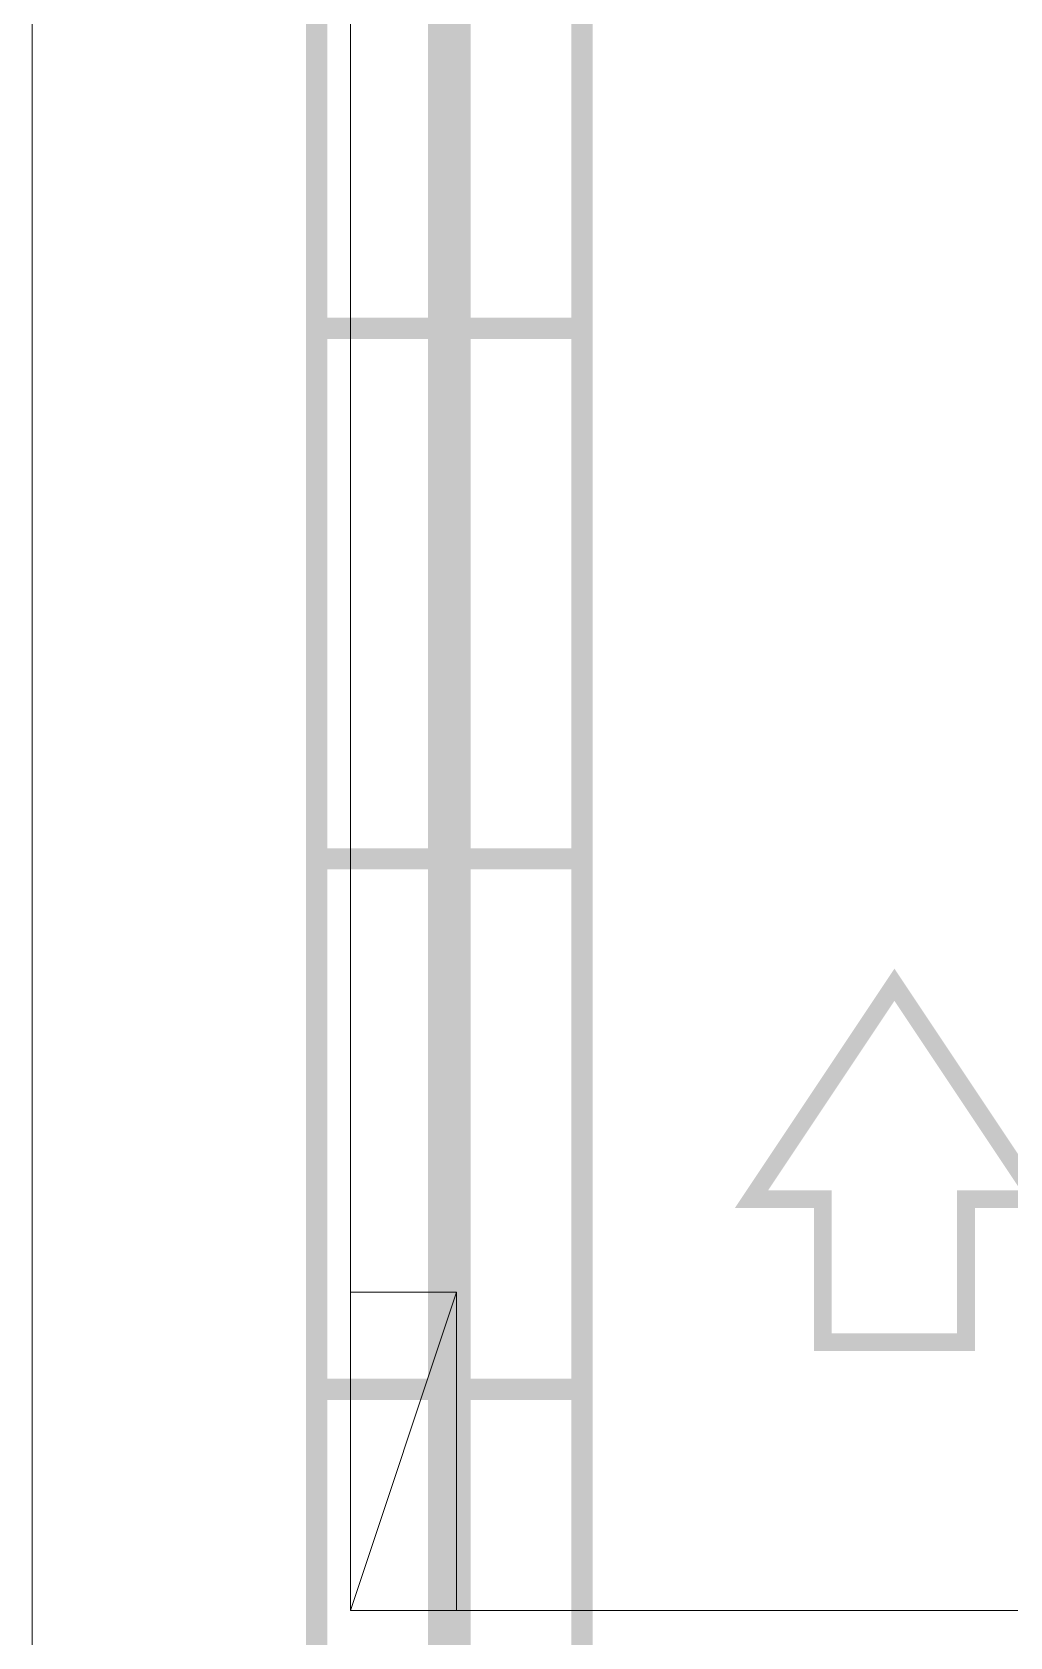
# Model space of a CAD drawing. Header units: millimetres. Extents: x 0 to 126, y 0 to 76.
# Drawn here: x 71.606 to 72.528, y 19.291 to 20.804 of the extents above; entities that cross this region are included whole.
import ezdxf

# ---------------------------------------------------------------- set-up
doc = ezdxf.new("R2010")
doc.units = ezdxf.units.MM
for name, color, linetype, lineweight in [('ARQUITECTÓNICO', 152, 'Continuous', 0), ('INST. VOZ Y DATOS', 40, 'Continuous', 0), ('TEXTOS INST. VOZ Y DATOS', 1, 'Continuous', 0)]:
    doc.layers.add(name, color=color, linetype=linetype, lineweight=lineweight)

msp = doc.modelspace()

# ---------------------------------------------------------------- linework, layer by layer
at = {"layer": 'ARQUITECTÓNICO', "linetype": 'Continuous', "ltscale": 0.03}
for p, q in [((71.6061, 37.2563), (71.6061, 6.9063)), ((71.9061, 21.3163), (71.9061, 20.3663)), ((71.9061, 20.3663), (71.9061, 19.3163)), ((74.2061, 19.3163), (71.9061, 19.3163))]:
    msp.add_line(p, q, dxfattribs=at)
at = {"layer": 'ARQUITECTÓNICO', "ltscale": 0.3}
for p, q in [((71.9061, 19.6163), (72.0061, 19.6163)), ((71.9061, 19.3163), (71.9061, 19.6163)), ((72.0061, 19.6163), (71.9061, 19.3163)), ((72.0061, 19.6163), (72.0061, 19.3163)), ((72.0061, 19.3163), (71.9061, 19.3163))]:
    msp.add_line(p, q, dxfattribs=at)
at = {"layer": 'INST. VOZ Y DATOS', "const_width": 0.02}
for points in [[(71.8743, 15.0245), (71.8743, 23.0245)], [(72.1243, 15.0245), (72.1243, 23.0245)], [(72.1243, 20.5245), (71.8743, 20.5245)], [(72.1243, 20.0245), (71.8743, 20.0245)], [(72.1243, 19.5245), (71.8743, 19.5245)]]:
    msp.add_lwpolyline(points, dxfattribs=at)
at = {"layer": 'INST. VOZ Y DATOS', "color": 6, "const_width": 0.04}
msp.add_lwpolyline([(71.9993, 15.0245), (71.9993, 23.0245)], dxfattribs=at)
at = {"layer": 'TEXTOS INST. VOZ Y DATOS', "const_width": 0.0168}
msp.add_lwpolyline([(72.4188, 19.5691), (72.3514, 19.5691), (72.3514, 19.7038), (72.2841, 19.7038), (72.4188, 19.9059), (72.5535, 19.7038), (72.4862, 19.7038), (72.4862, 19.5691)], close=True, dxfattribs=at)

doc.saveas('drawing.dxf')
